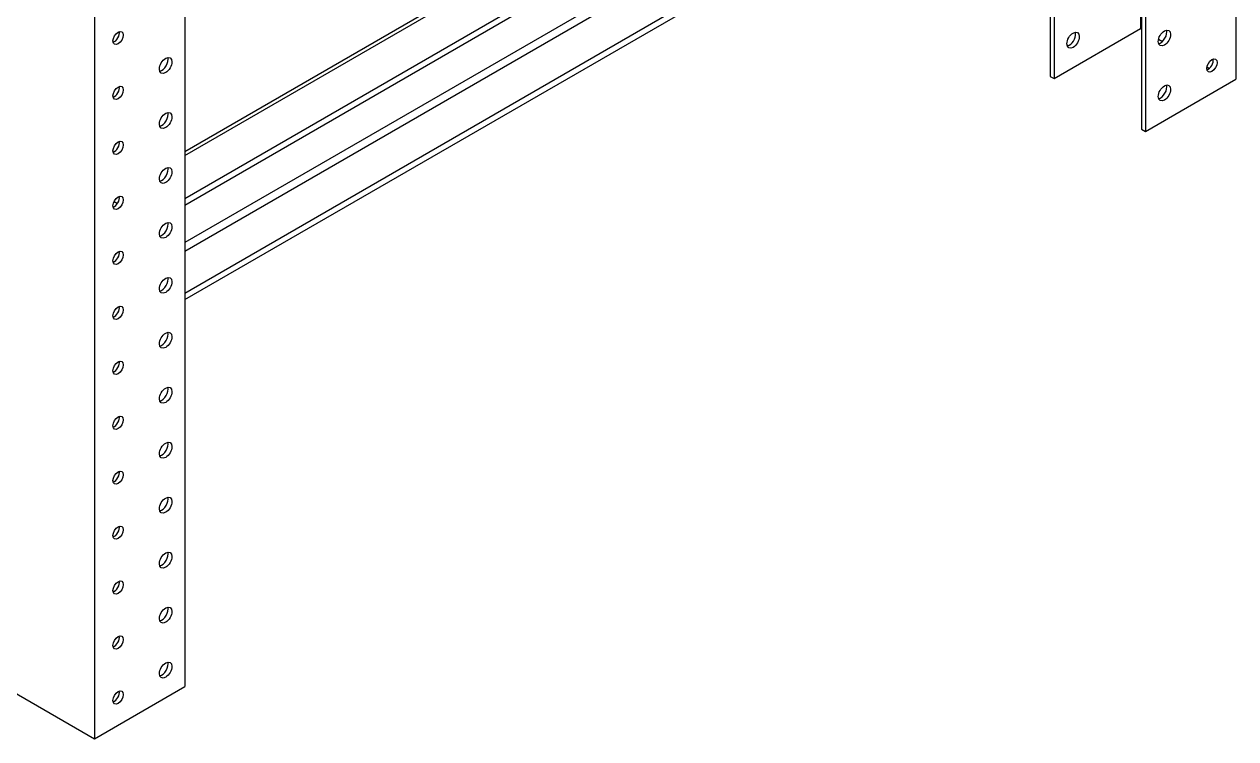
# Model space of a CAD drawing. Header units: millimetres. Extents: x -116965 to 323937, y 291661 to 566926.
# Drawn here: x -14827.4 to -14593.2, y 325162.1 to 325300.1 of the extents above; entities that cross this region are included whole.
import ezdxf

# ---------------------------------------------------------------- set-up
doc = ezdxf.new("R2010")
doc.units = ezdxf.units.MM
doc.layers.add('ALPHA', color=255, linetype='Continuous')

msp = doc.modelspace()

# ---------------------------------------------------------------- linework, layer by layer
at = {"layer": 'ALPHA'}
for p, q in [((-14593.236865, 325714.028383), (-14593.236865, 325289.450161)), ((-14611.437793, 325704.369228), (-14611.437793, 325279.791006)), ((-14610.702402, 325703.94465), (-14610.702402, 325279.366428)), ((-14796.388643, 325596.738649), (-14796.388643, 325172.160427)), ((-14813.85418, 325586.654916), (-14813.85418, 325162.076694)), ((-14611.621641, 325407.589051), (-14611.621641, 325299.21546)), ((-14796.388643, 325275.487465), (-14629.33794, 325371.934233)), ((-14796.388643, 325274.696068), (-14628.16794, 325371.818336)), ((-14796.388643, 325266.416792), (-14622.468659, 325366.829542)), ((-14796.388643, 325265.143058), (-14622.468659, 325365.555807)), ((-14628.719483, 325354.729062), (-14796.388643, 325257.925228)), ((-14796.388643, 325256.226915), (-14627.984092, 325353.455328)), ((-14796.388643, 325248.159929), (-14622.468659, 325348.572678)), ((-14796.388643, 325246.886194), (-14622.468659, 325347.298943)), ((-14629.087178, 325343.477739), (-14629.087178, 325289.980884)), ((-14628.351787, 325343.902318), (-14628.351787, 325289.556305)), ((-14628.351787, 325289.556305), (-14611.621641, 325299.21546)), ((-14611.621641, 325299.21546), (-14611.437793, 325299.109315)), ((-14608.153948, 325297.213386), (-14607.367728, 325296.759462)), ((-14598.798754, 325291.812163), (-14598.338145, 325291.54623)), ((-14629.087178, 325289.980884), (-14628.351787, 325289.556305)), ((-14610.702402, 325279.366428), (-14593.236865, 325289.450161)), ((-14611.437793, 325279.791006), (-14610.702402, 325279.366428)), ((-14810.045866, 325265.810229), (-14809.389346, 325265.431187)), ((-14832.238957, 325172.69115), (-14813.85418, 325162.076694)), ((-14813.85418, 325162.076694), (-14796.388643, 325172.160427))]:
    msp.add_line(p, q, dxfattribs=at)
for centre, major_axis, start_param, end_param in [((-14809.257986, 325297.411002), (0.702, 1.2159), 2.3561944902, 8.6393797974), ((-14809.993377, 325297.835581), (0.702, 1.2159), 3.692878252, 5.7318997087), ((-14624.674832, 325296.986424), (0.845, 1.463583), 2.3561944902, 8.6393797974), ((-14625.410223, 325297.411002), (0.845, 1.463583), 3.926990817, 5.8329886172), ((-14607.025447, 325297.411002), (0.845, 1.463583), 2.3561944902, 8.6393797974), ((-14607.760838, 325297.835581), (0.845, 1.463583), 3.5917893435, 5.8329886172), ((-14625.410223, 325297.411002), (0.845, 1.463583), 3.5917893435, 3.926990817), ((-14800.065598, 325292.103775), (0.845, 1.463583), 2.3561944902, 8.6393797974), ((-14800.800989, 325292.528353), (0.845, 1.463583), 3.5917893435, 5.8329886172), ((-14597.833059, 325292.103775), (0.702, 1.2159), 2.3561944902, 8.6393797974), ((-14598.56845, 325292.528353), (0.702, 1.2159), 3.692878252, 5.7318997087), ((-14607.025447, 325286.796547), (0.845, 1.463583), 2.3561944902, 8.6393797974), ((-14809.257986, 325286.796547), (0.702, 1.2159), 2.3561944902, 8.6393797974), ((-14809.993377, 325287.221125), (0.702, 1.2159), 3.692878252, 5.7318997087), ((-14607.760838, 325287.221125), (0.845, 1.463583), 3.5917893435, 5.8329886172), ((-14800.065598, 325281.489319), (0.845, 1.463583), 2.3561944902, 8.6393797974), ((-14800.800989, 325281.913897), (0.845, 1.463583), 3.5917893435, 5.8329886172), ((-14809.257986, 325276.182091), (0.702, 1.2159), 2.3561944902, 8.6393797974), ((-14809.993377, 325276.60667), (0.702, 1.2159), 3.692878252, 5.7318997087), ((-14800.065598, 325270.874864), (0.845, 1.463583), 2.3561944902, 8.6393797974), ((-14800.800989, 325271.299442), (0.845, 1.463583), 3.5917893435, 5.8329886172), ((-14809.257986, 325265.567636), (0.702, 1.2159), 2.3561944902, 8.6393797974), ((-14809.993377, 325265.992214), (0.702, 1.2159), 3.692878252, 5.7318997087), ((-14800.065598, 325260.260408), (0.845, 1.463583), 2.3561944902, 8.6393797974), ((-14800.800989, 325260.684986), (0.845, 1.463583), 3.5917893435, 5.8329886172), ((-14809.257986, 325254.95318), (0.702, 1.2159), 2.3561944902, 8.6393797974), ((-14809.993377, 325255.377758), (0.702, 1.2159), 3.692878252, 5.7318997087), ((-14800.065598, 325249.645952), (0.845, 1.463583), 2.3561944902, 8.6393797974), ((-14800.800989, 325250.070531), (0.845, 1.463583), 3.5917893435, 5.8329886172), ((-14809.257986, 325244.338725), (0.702, 1.2159), 2.3561944902, 8.6393797974), ((-14809.993377, 325244.763303), (0.702, 1.2159), 3.692878252, 5.7318997087), ((-14800.065598, 325239.031497), (0.845, 1.463583), 2.3561944902, 8.6393797974), ((-14800.800989, 325239.456075), (0.845, 1.463583), 3.5917893435, 5.8329886172), ((-14809.257986, 325233.724269), (0.702, 1.2159), 2.3561944902, 8.6393797974), ((-14809.993377, 325234.148847), (0.702, 1.2159), 3.692878252, 5.7318997087), ((-14800.065598, 325228.417041), (0.845, 1.463583), 2.3561944902, 8.6393797974), ((-14800.800989, 325228.84162), (0.845, 1.463583), 3.5917893435, 5.8329886172), ((-14809.257986, 325223.109814), (0.702, 1.2159), 2.3561944902, 8.6393797974), ((-14809.993377, 325223.534392), (0.702, 1.2159), 3.692878252, 5.7318997087), ((-14800.065598, 325217.802586), (0.845, 1.463583), 2.3561944902, 8.6393797974), ((-14800.800989, 325218.227164), (0.845, 1.463583), 3.5917893435, 5.8329886172), ((-14809.257986, 325212.495358), (0.702, 1.2159), 2.3561944902, 8.6393797974), ((-14809.993377, 325212.919936), (0.702, 1.2159), 3.692878252, 5.7318997087), ((-14800.065598, 325207.18813), (0.845, 1.463583), 2.3561944902, 8.6393797974), ((-14800.800989, 325207.612708), (0.845, 1.463583), 3.5917893435, 5.8329886172), ((-14809.257986, 325201.880902), (0.702, 1.2159), 2.3561944902, 8.6393797974), ((-14809.993377, 325202.305481), (0.702, 1.2159), 3.692878252, 5.7318997087), ((-14800.065598, 325196.573675), (0.845, 1.463583), 2.3561944902, 8.6393797974), ((-14800.800989, 325196.998253), (0.845, 1.463583), 3.5917893435, 5.8329886172), ((-14809.257986, 325191.266447), (0.702, 1.2159), 2.3561944902, 8.6393797974), ((-14809.993377, 325191.691025), (0.702, 1.2159), 3.692878252, 5.7318997087), ((-14800.065598, 325185.959219), (0.845, 1.463583), 2.3561944902, 8.6393797974), ((-14800.800989, 325186.383797), (0.845, 1.463583), 3.5917893435, 5.8329886172), ((-14809.257986, 325180.651991), (0.702, 1.2159), 2.3561944902, 8.6393797974), ((-14809.993377, 325181.07657), (0.702, 1.2159), 3.692878252, 5.7318997087), ((-14800.065598, 325175.344764), (0.845, 1.463583), 2.3561944902, 8.6393797974), ((-14800.800989, 325175.769342), (0.845, 1.463583), 3.5917893435, 5.8329886172), ((-14809.257986, 325170.037536), (0.702, 1.2159), 2.3561944902, 8.6393797974), ((-14809.993377, 325170.462114), (0.702, 1.2159), 3.692878252, 5.7318997087)]:
    msp.add_ellipse(centre, major_axis=major_axis, ratio=0.5773502692, start_param=start_param, end_param=end_param, dxfattribs=at)

doc.saveas('drawing.dxf')
